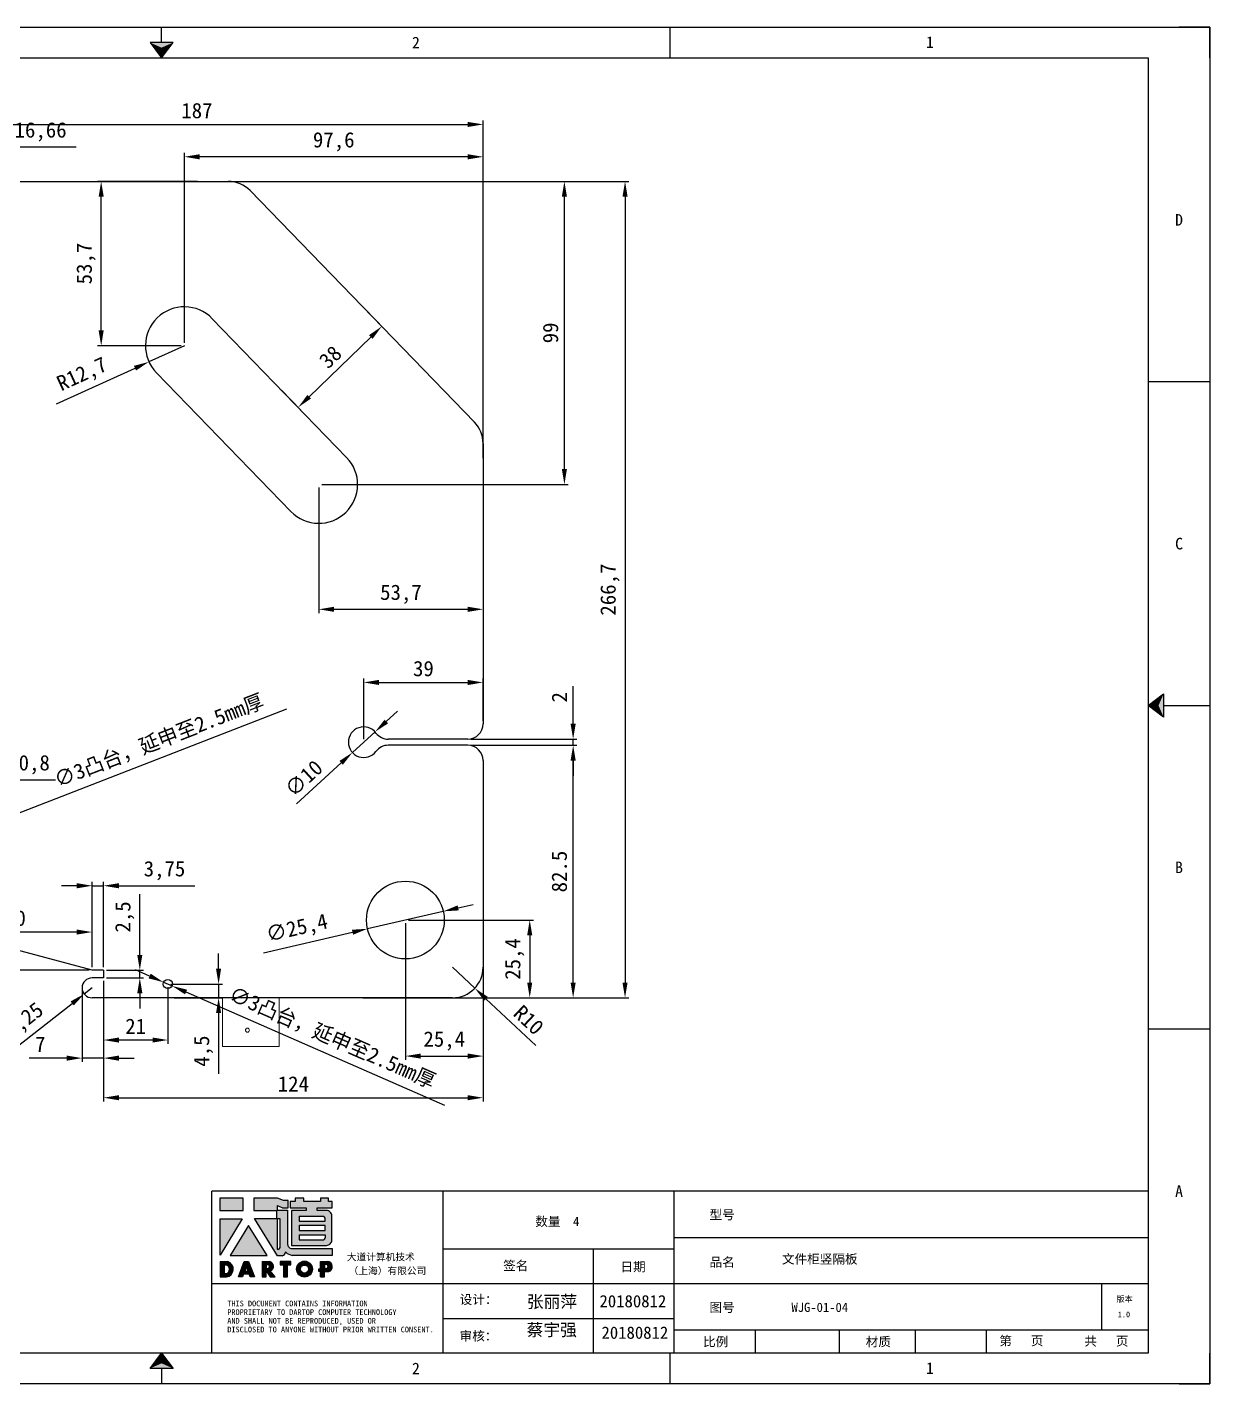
# Model space of a CAD drawing. Header units: millimetres. Extents: x 13106 to 40242, y 18888 to 28426.
# Drawn here: x 35022.4 to 35408.8, y 22866.9 to 23310 of the extents above; entities that cross this region are included whole.
import ezdxf
from ezdxf.enums import TextEntityAlignment as Align

# ---------------------------------------------------------------- set-up
doc = ezdxf.new("R2010")
doc.units = ezdxf.units.MM
doc.header["$PDSIZE"] = -1
doc.linetypes.add('DOT', pattern=[0.25, 0, -0.25])
doc.layers.add('4', color=7, linetype='Continuous')
doc.layers.add('print', color=30, linetype='Continuous')
doc.layers.add('dim', color=2, linetype='Continuous', lineweight=9)
doc.styles.add('Dartop', font='')
doc.styles.add('hzHT', font='simhei.ttf')
doc.styles.get('Dartop').set_extended_font_data('FangSong_GB2312')
doc.dimstyles.new('small', dxfattribs={"dimtxt": 5, "dimasz": 5, "dimexe": 1.25, "dimexo": 1, "dimgap": 2, "dimtad": 1, "dimtxsty": 'Standard', "dimcen": 2.5, "dimadec": 0, "dimazin": 0, "dimtfac": 1, "dimtmove": 0, "dimatfit": 3, "dimfxl": 0, "dimarcsym": 0})

# ---------------------------------------------------------------- blocks, each defined once
blk = doc.blocks.new('*U107')
at = {"color": 254, "linetype": 'Continuous', "extrusion": (0, 0, -1)}
for points in [[(-17, 0.333), (-16.812, 0.25), (-17, 0.5)], [(-17, 0.333), (-17, 0.5), (-17.188, 0.25)], [(-17, 0.333), (-17.188, 0.25), (-16.812, 0.25)]]:
    blk.add_solid(points, dxfattribs=at)
blk = doc.blocks.new('*U106')
at = {"color": 254, "linetype": 'Continuous', "extrusion": (0, 0, -1)}
for points in [[(-33.167, 11), (-33, 11), (-33.25, 11.188)], [(-33.167, 11), (-33.25, 10.812), (-33, 11)], [(-33.167, 11), (-33.25, 11.188), (-33.25, 10.812)]]:
    blk.add_solid(points, dxfattribs=at)
blk = doc.blocks.new('*U108')
at = {"color": 254, "linetype": 'Continuous'}
for points in [[(17, 21.667), (17.188, 21.75), (16.812, 21.75)], [(17, 21.667), (16.812, 21.75), (17, 21.5)], [(17, 21.667), (17, 21.5), (17.188, 21.75)]]:
    blk.add_solid(points, dxfattribs=at)
blk = doc.blocks.new('dadao')
for p, q in [((48, 19.2), (44.9, 10.4)), ((44.9, 10.4), (51.2, 10.4)), ((51.2, 10.4), (48, 19.2))]:
    blk.add_line(p, q)
for points in [[(41.8, 121.6), (41.8, 143.7), (-0.4, 143.7), (-0.4, 121.6), (41.8, 121.6)], [(104.8, 122), (104.8, 130.3), (114.1, 126.3), (124.2, 126.3), (124.2, 139.6), (115.9, 139.6), (105.1, 143.9), (61.5, 143.9)], [(61.7, 144), (61.7, 121.3), (103.9, 121.3)], [(113.4, 38.7), (105.1, 38.7), (63, 106.5), (103.9, 106.5), (103.9, 120.9), (103.9, 121.3)], [(109.7, 53.6), (109.7, 106.2), (104.3, 106.2), (104.3, 50.4), (106.6, 50.4)], [(144.6, 94.4), (144.6, 84.8), (192, 84.8), (192, 94.1), (144.9, 94.1)], [(0, 28), (0, 0), (11.8, 0)], [(0.1, 28), (14, 28)], [(76.8, 28.2), (76.8, 0), (84.1, 0), (84.1, 11.1), (91.6, -0.1), (100.3, -0.1), (91.7, 11.1)], [(76.8, 28.2), (90.6, 28.2)], [(120.2, 45), (119.5, 45), (119.5, 44.6)], [(183.7, 0), (183.7, 9.6), (180.6, 9.6), (180.6, 14.9), (183.8, 14.9), (183.8, 28.1), (196.1, 28.1), (196.5, 28.1)], [(7.1, 21.8), (7.1, 6.1), (12, 6.1)], [(7.1, 21.8), (11.4, 21.8)], [(84, 22.7), (84, 15.3), (87.2, 15.3)], [(84, 22.7), (87.3, 22.7)], [(183.7, 0), (190.9, 0), (190.9, 9.6), (198.8, 9.6)], [(194.9, 22.3), (190.8, 22.3), (190.8, 15), (194.4, 15)]]:
    blk.add_lwpolyline(points)
blk.add_lwpolyline([(137.1, 144.2), (137.1, 137.9), (128.3, 137.9), (128.3, 126.5), (157.3, 126.5), (157.3, 121.5), (130.3, 121.5), (130.3, 57.5), (194.4, 57.5, 0.414214), (204.4, 67.5), (204.4, 111.3, 0.414214), (194.4, 121.3), (177.5, 121.3), (177.5, 126.3), (204.7, 126.3), (204.7, 137.7), (198.2, 137.7), (198.2, 143.9), (183.3, 143.9), (183.3, 138), (153, 138), (153, 144.2), (137.1, 144.2)], format="xyb", close=True)
for points in [[(-0.3, 106.2), (40.4, 106.2), (-0.3, 39.7), (-0.3, 106.2)], [(51.7, 94.1), (18.4, 39.3), (86.2, 39.3)], [(43.8, 28.2), (51.8, 28.2), (62.6, -0.1), (55, -0.1), (53.2, 5), (42.9, 5), (41.1, 0), (33.6, 0)], [(110, 28.1), (110, 21.9), (116, 21.9), (116, -0.1), (123.2, -0.1), (123.2, 22), (129.2, 22), (129.2, 28.1), (110, 28.1)]]:
    blk.add_lwpolyline(points, close=True)
for points in [[(104.8, 122), (123.4, 122), (123.4, 60, 0.414214), (131.4, 52), (204.8, 52), (204.8, 39.1), (131.7, 39.1)], [(144.3, 110.8), (144.3, 101.8), (192.3, 101.8), (192.3, 105.5, 0.414214), (187.3, 110.5), (144.3, 110.5)], [(144.6, 77), (144.6, 67.5), (187.6, 67.5, 0.414214), (192.6, 72.5), (192.6, 76.4), (144.6, 76.4)]]:
    blk.add_lwpolyline(points, format="xyb")
for radius in [14.5, 7.44]:
    blk.add_circle((154.2, 14.2), radius)
for centre, radius, start, end in [((99.2, 60.7), 12.6, 305.6399, 325.969), ((9.6, 14.2), 14.4, 278.6604, 72.3203), ((88.6, 19.4), 8.95, 290.6073, 77.2124), ((111.6, 46.7), 8.19, 282.9811, 347.6627), ((136, 61.7), 22.9, 226.7358, 259.3209), ((195.7, 18.6), 9.51, 288.8959, 85.2442), ((8.5, 13.9), 8.49, 294.2143, 69.7177), ((86.4, 19), 3.8, 282.527, 76.7196), ((193.7, 18.7), 3.8, 280.9891, 72.5513)]:
    blk.add_arc(centre, radius, start, end)
blk = doc.blocks.new('*D127')
at = {"layer": 'Defpoints', "color": 0, "lineweight": 9, "transparency": 16777216}
for p in [(35171.39, 23278.25), (34984.39, 23227.61), (35171.39, 23168.26)]:
    blk.add_point(p, dxfattribs=at)
at = {"layer": 'dim', "color": 0, "lineweight": -2, "transparency": 16777216}
for p, q in [((34984.39, 23228.61), (34984.39, 23279.5)), ((34989.39, 23278.25), (35166.39, 23278.25)), ((35171.39, 23169.26), (35171.39, 23279.5))]:
    blk.add_line(p, q, dxfattribs=at)
at = {"layer": 'dim', "color": 0, "lineweight": 9, "transparency": 16777216}
for points in [[(34989.39, 23279.08), (34989.39, 23277.42), (34984.39, 23278.25)], [(35166.39, 23279.08), (35166.39, 23277.42), (35171.39, 23278.25)]]:
    blk.add_solid(points, dxfattribs=at)
at = {"layer": 'dim', "color": 0, "transparency": 16777216, "insert": (35077.89, 23282.75), "char_height": 5, "attachment_point": 5}
blk.add_mtext('187', dxfattribs=at)
blk = doc.blocks.new('*D128')
at = {"layer": 'Defpoints', "color": 0, "lineweight": 9, "transparency": 16777216}
for p in [(35078.12, 23259.66), (35131.1, 22992.96), (35217.75, 22992.96)]:
    blk.add_point(p, dxfattribs=at)
at = {"layer": 'dim', "color": 0, "lineweight": -2, "transparency": 16777216}
for p, q in [((35079.12, 23259.66), (35219, 23259.66)), ((35217.75, 23254.66), (35217.75, 22997.96)), ((35132.1, 22992.96), (35219, 22992.96))]:
    blk.add_line(p, q, dxfattribs=at)
at = {"layer": 'dim', "color": 0, "lineweight": 9, "transparency": 16777216}
for points in [[(35216.91, 23254.66), (35218.58, 23254.66), (35217.75, 23259.66)], [(35216.91, 22997.96), (35218.58, 22997.96), (35217.75, 22992.96)]]:
    blk.add_solid(points, dxfattribs=at)
at = {"layer": 'dim', "color": 0, "transparency": 16777216, "insert": (35212.83, 23126.31), "char_height": 5, "attachment_point": 5, "rotation": 90}
blk.add_mtext('266,7', dxfattribs=at)
blk = doc.blocks.new('*D129')
at = {"layer": 'Defpoints', "color": 0, "lineweight": 9, "transparency": 16777216}
for p in [(35046.62, 23259.66), (35079.12, 23259.66), (35073.79, 23205.96)]:
    blk.add_point(p, dxfattribs=at)
at = {"layer": 'dim', "color": 0, "lineweight": -2, "transparency": 16777216}
for p, q in [((35078.12, 23259.66), (35045.37, 23259.66)), ((35046.62, 23210.96), (35046.62, 23254.66)), ((35072.79, 23205.96), (35045.37, 23205.96))]:
    blk.add_line(p, q, dxfattribs=at)
at = {"layer": 'dim', "color": 0, "lineweight": 9, "transparency": 16777216}
for points in [[(35045.79, 23254.66), (35047.45, 23254.66), (35046.62, 23259.66)], [(35045.79, 23210.96), (35047.45, 23210.96), (35046.62, 23205.96)]]:
    blk.add_solid(points, dxfattribs=at)
at = {"layer": 'dim', "color": 0, "transparency": 16777216, "insert": (35041.7, 23232.81), "char_height": 5, "attachment_point": 5, "rotation": 90}
blk.add_mtext('53,7', dxfattribs=at)
blk = doc.blocks.new('*D130')
at = {"layer": 'Defpoints', "color": 0, "lineweight": 9, "transparency": 16777216}
for p in [(35117.69, 23160.66), (35171.39, 23147.18), (35171.39, 23119.87)]:
    blk.add_point(p, dxfattribs=at)
at = {"layer": 'dim', "color": 0, "lineweight": -2, "transparency": 16777216}
for p, q in [((35117.69, 23159.66), (35117.69, 23118.62)), ((35171.39, 23146.18), (35171.39, 23118.62)), ((35122.69, 23119.87), (35166.39, 23119.87))]:
    blk.add_line(p, q, dxfattribs=at)
at = {"layer": 'dim', "color": 0, "lineweight": 9, "transparency": 16777216}
for points in [[(35122.69, 23120.7), (35122.69, 23119.04), (35117.69, 23119.87)], [(35166.39, 23120.7), (35166.39, 23119.04), (35171.39, 23119.87)]]:
    blk.add_solid(points, dxfattribs=at)
at = {"layer": 'dim', "color": 0, "transparency": 16777216, "insert": (35144.54, 23124.79), "char_height": 5, "attachment_point": 5}
blk.add_mtext('53,7', dxfattribs=at)
blk = doc.blocks.new('*D131')
at = {"layer": 'Defpoints', "color": 0, "lineweight": 9, "transparency": 16777216}
for p in [(35073.79, 23205.96), (35062.23, 23200.71)]:
    blk.add_point(p, dxfattribs=at)
at = {"layer": 'dim', "color": 0, "lineweight": -2, "transparency": 16777216}
for p, q in [((35073.79, 23205.96), (35062.23, 23200.71)), ((35032.03, 23186.98), (35057.67, 23198.64))]:
    blk.add_line(p, q, dxfattribs=at)
at = {"layer": 'dim', "color": 0, "lineweight": 9, "transparency": 16777216}
blk.add_solid([(35057.33, 23199.4), (35058.02, 23197.88), (35062.23, 23200.71)], dxfattribs=at)
at = {"layer": 'dim', "color": 0, "transparency": 16777216, "insert": (35040.54, 23196.25), "char_height": 5, "attachment_point": 5, "rotation": 24.4463}
blk.add_mtext('R12,7', dxfattribs=at)
blk = doc.blocks.new('*D123')
at = {"layer": 'Defpoints', "color": 0, "lineweight": 9, "transparency": 16777216}
for p in [(35073.79, 23267.68), (35073.79, 23205.96), (35171.39, 23169.26)]:
    blk.add_point(p, dxfattribs=at)
at = {"layer": 'dim', "color": 0, "lineweight": -2, "transparency": 16777216}
for p, q in [((35073.79, 23206.96), (35073.79, 23268.93)), ((35166.39, 23267.68), (35078.79, 23267.68)), ((35171.39, 23170.26), (35171.39, 23268.93))]:
    blk.add_line(p, q, dxfattribs=at)
at = {"layer": 'dim', "color": 0, "lineweight": 9, "transparency": 16777216}
for points in [[(35078.79, 23268.51), (35078.79, 23266.84), (35073.79, 23267.68)], [(35166.39, 23268.51), (35166.39, 23266.84), (35171.39, 23267.68)]]:
    blk.add_solid(points, dxfattribs=at)
at = {"layer": 'dim', "color": 0, "transparency": 16777216, "insert": (35122.59, 23272.59), "char_height": 5, "attachment_point": 5}
blk.add_mtext('97,6', dxfattribs=at)
blk = doc.blocks.new('*D132')
at = {"layer": 'Defpoints', "color": 0, "lineweight": 9, "transparency": 16777216}
for p in [(35171.39, 23259.66), (35197.94, 23259.66), (35117.69, 23160.66)]:
    blk.add_point(p, dxfattribs=at)
at = {"layer": 'dim', "color": 0, "lineweight": -2, "transparency": 16777216}
for p, q in [((35172.39, 23259.66), (35199.19, 23259.66)), ((35197.94, 23165.66), (35197.94, 23254.66)), ((35118.69, 23160.66), (35199.19, 23160.66))]:
    blk.add_line(p, q, dxfattribs=at)
at = {"layer": 'dim', "color": 0, "lineweight": 9, "transparency": 16777216}
for points in [[(35197.1, 23254.66), (35198.77, 23254.66), (35197.94, 23259.66)], [(35197.1, 23165.66), (35198.77, 23165.66), (35197.94, 23160.66)]]:
    blk.add_solid(points, dxfattribs=at)
at = {"layer": 'dim', "color": 0, "transparency": 16777216, "insert": (35193.44, 23210.16), "char_height": 5, "attachment_point": 5, "rotation": 90}
blk.add_mtext('99', dxfattribs=at)
blk = doc.blocks.new('*D133')
at = {"layer": 'Defpoints', "color": 0, "lineweight": 9, "transparency": 16777216}
for p in [(35132.15, 23218.6), (35138.27, 23212.28), (35104.86, 23192.15)]:
    blk.add_point(p, dxfattribs=at)
at = {"layer": 'dim', "color": 0, "lineweight": -2, "transparency": 16777216}
for p, q in [((35132.84, 23217.88), (35139.14, 23211.38)), ((35114.57, 23189.32), (35134.68, 23208.8)), ((35105.55, 23191.43), (35111.85, 23184.94))]:
    blk.add_line(p, q, dxfattribs=at)
at = {"layer": 'dim', "color": 0, "lineweight": 9, "transparency": 16777216}
for points in [[(35134.1, 23209.4), (35135.26, 23208.2), (35138.27, 23212.28)], [(35113.99, 23189.91), (35115.15, 23188.72), (35110.98, 23185.84)]]:
    blk.add_solid(points, dxfattribs=at)
at = {"layer": 'dim', "color": 0, "transparency": 16777216, "insert": (35121.49, 23202.29), "char_height": 5, "attachment_point": 5, "rotation": 44.1008}
blk.add_mtext('38', dxfattribs=at)
blk = doc.blocks.new('*D134')
at = {"layer": 'Defpoints', "color": 0, "lineweight": 9, "transparency": 16777216}
for p in [(35043.64, 22996.21), (35041.08, 22994.21)]:
    blk.add_point(p, dxfattribs=at)
at = {"layer": 'dim', "color": 0, "lineweight": -2, "transparency": 16777216}
for p, q in [((35043.64, 22996.21), (35041.08, 22994.21)), ((35013.63, 22972.76), (35037.14, 22991.13))]:
    blk.add_line(p, q, dxfattribs=at)
at = {"layer": 'dim', "color": 0, "lineweight": 9, "transparency": 16777216}
blk.add_solid([(35036.62, 22991.79), (35037.65, 22990.48), (35041.08, 22994.21)], dxfattribs=at)
at = {"layer": 'dim', "color": 0, "transparency": 16777216, "insert": (35020.39, 22984.28), "char_height": 5, "attachment_point": 5, "rotation": 38.0079}
blk.add_mtext('R3,25', dxfattribs=at)
blk = doc.blocks.new('*D135')
at = {"layer": 'Defpoints', "color": 0, "lineweight": 9, "transparency": 16777216}
for p in [(35158.36, 23021.21), (35133.61, 23015.51)]:
    blk.add_point(p, dxfattribs=at)
at = {"layer": 'dim', "color": 0, "lineweight": -2, "transparency": 16777216}
for p, q in [((35163.24, 23022.33), (35168.11, 23023.45)), ((35158.36, 23021.21), (35133.61, 23015.51)), ((35099.67, 23007.7), (35128.74, 23014.39))]:
    blk.add_line(p, q, dxfattribs=at)
at = {"layer": 'dim', "color": 0, "lineweight": 9, "transparency": 16777216}
for points in [[(35163.05, 23023.15), (35163.42, 23021.52), (35158.36, 23021.21)], [(35128.55, 23015.2), (35128.93, 23013.58), (35133.61, 23015.51)]]:
    blk.add_solid(points, dxfattribs=at)
at = {"layer": 'dim', "color": 0, "transparency": 16777216, "insert": (35110.66, 23015.28), "char_height": 5, "attachment_point": 5, "rotation": 12.9631}
blk.add_mtext('∅25,4', dxfattribs=at)
blk = doc.blocks.new('*D136')
at = {"layer": 'Defpoints', "color": 0, "lineweight": 9, "transparency": 16777216}
for p in [(35145.99, 23018.36), (35171.39, 23009.36), (35171.39, 22973.93)]:
    blk.add_point(p, dxfattribs=at)
at = {"layer": 'dim', "color": 0, "lineweight": -2, "transparency": 16777216}
for p, q in [((35145.99, 23017.36), (35145.99, 22972.68)), ((35171.39, 23008.36), (35171.39, 22972.68)), ((35150.99, 22973.93), (35166.39, 22973.93))]:
    blk.add_line(p, q, dxfattribs=at)
at = {"layer": 'dim', "color": 0, "lineweight": 9, "transparency": 16777216}
for points in [[(35150.99, 22974.76), (35150.99, 22973.1), (35145.99, 22973.93)], [(35166.39, 22974.76), (35166.39, 22973.1), (35171.39, 22973.93)]]:
    blk.add_solid(points, dxfattribs=at)
at = {"layer": 'dim', "color": 0, "transparency": 16777216, "insert": (35158.69, 22978.85), "char_height": 5, "attachment_point": 5}
blk.add_mtext('25,4', dxfattribs=at)
blk = doc.blocks.new('*D137')
at = {"layer": 'Defpoints', "color": 0, "lineweight": 9, "transparency": 16777216}
for p in [(35145.99, 23018.36), (35161.39, 22992.96), (35186.61, 22992.96)]:
    blk.add_point(p, dxfattribs=at)
at = {"layer": 'dim', "color": 0, "lineweight": -2, "transparency": 16777216}
for p, q in [((35146.99, 23018.36), (35187.86, 23018.36)), ((35186.61, 23013.36), (35186.61, 22997.96)), ((35162.39, 22992.96), (35187.86, 22992.96))]:
    blk.add_line(p, q, dxfattribs=at)
at = {"layer": 'dim', "color": 0, "lineweight": 9, "transparency": 16777216}
for points in [[(35185.78, 23013.36), (35187.44, 23013.36), (35186.61, 23018.36)], [(35185.78, 22997.96), (35187.44, 22997.96), (35186.61, 22992.96)]]:
    blk.add_solid(points, dxfattribs=at)
at = {"layer": 'dim', "color": 0, "transparency": 16777216, "insert": (35181.69, 23005.66), "char_height": 5, "attachment_point": 5, "rotation": 90}
blk.add_mtext('25,4', dxfattribs=at)
blk = doc.blocks.new('*D138')
at = {"layer": 'Defpoints', "color": 0, "lineweight": 9, "transparency": 16777216}
for p in [(35161.39, 23002.96), (35168.67, 22996.11)]:
    blk.add_point(p, dxfattribs=at)
at = {"layer": 'dim', "color": 0, "lineweight": -2, "transparency": 16777216}
for p, q in [((35161.39, 23002.96), (35168.67, 22996.11)), ((35188.59, 22977.34), (35172.3, 22992.68))]:
    blk.add_line(p, q, dxfattribs=at)
at = {"layer": 'dim', "color": 0, "lineweight": 9, "transparency": 16777216}
blk.add_solid([(35172.88, 22993.28), (35171.73, 22992.07), (35168.67, 22996.11)], dxfattribs=at)
at = {"layer": 'dim', "color": 0, "transparency": 16777216, "insert": (35186.27, 22985.7), "char_height": 5, "attachment_point": 5, "rotation": 316.7042}
blk.add_mtext('R10', dxfattribs=at)
blk = doc.blocks.new('*D139')
at = {"layer": 'Defpoints', "color": 0, "lineweight": 9, "transparency": 16777216}
for p in [(35047.39, 22999.46), (35171.39, 22992.52), (35171.39, 22960.33)]:
    blk.add_point(p, dxfattribs=at)
at = {"layer": 'dim', "color": 0, "lineweight": -2, "transparency": 16777216}
for p, q in [((35047.39, 22998.46), (35047.39, 22959.08)), ((35171.39, 22991.52), (35171.39, 22959.08)), ((35052.39, 22960.33), (35166.39, 22960.33))]:
    blk.add_line(p, q, dxfattribs=at)
at = {"layer": 'dim', "color": 0, "lineweight": 9, "transparency": 16777216}
for points in [[(35052.39, 22961.16), (35052.39, 22959.5), (35047.39, 22960.33)], [(35166.39, 22961.16), (35166.39, 22959.5), (35171.39, 22960.33)]]:
    blk.add_solid(points, dxfattribs=at)
at = {"layer": 'dim', "color": 0, "transparency": 16777216, "insert": (35109.39, 22964.83), "char_height": 5, "attachment_point": 5}
blk.add_mtext('124', dxfattribs=at)
blk = doc.blocks.new('*D140')
at = {"layer": 'Defpoints', "color": 0, "lineweight": 9, "transparency": 16777216}
for p in [(35040.39, 22996.21), (35047.39, 22992.96), (35040.39, 22973.27)]:
    blk.add_point(p, dxfattribs=at)
at = {"layer": 'dim', "color": 0, "lineweight": -2, "transparency": 16777216}
for p, q in [((35040.39, 22995.21), (35040.39, 22972.02)), ((35047.39, 22991.96), (35047.39, 22972.02)), ((35035.39, 22973.27), (35023.05, 22973.27)), ((35047.39, 22973.27), (35040.39, 22973.27)), ((35052.39, 22973.27), (35057.39, 22973.27))]:
    blk.add_line(p, q, dxfattribs=at)
at = {"layer": 'dim', "color": 0, "lineweight": 9, "transparency": 16777216}
for points in [[(35035.39, 22974.1), (35035.39, 22972.43), (35040.39, 22973.27)], [(35052.39, 22974.1), (35052.39, 22972.43), (35047.39, 22973.27)]]:
    blk.add_solid(points, dxfattribs=at)
at = {"layer": 'dim', "color": 0, "transparency": 16777216, "insert": (35026.72, 22977.77), "char_height": 5, "attachment_point": 5}
blk.add_mtext('7', dxfattribs=at)
blk = doc.blocks.new('*D141')
at = {"layer": 'Defpoints', "color": 0, "lineweight": 9, "transparency": 16777216}
for p in [(35047.39, 23001.96), (35059.24, 23001.96), (35047.39, 22999.46)]:
    blk.add_point(p, dxfattribs=at)
at = {"layer": 'dim', "color": 0, "lineweight": -2, "transparency": 16777216}
for p, q in [((35059.24, 23006.96), (35059.24, 23026.8)), ((35048.39, 23001.96), (35060.49, 23001.96)), ((35059.24, 22999.46), (35059.24, 23001.96)), ((35048.39, 22999.46), (35060.49, 22999.46)), ((35059.24, 22994.46), (35059.24, 22989.46))]:
    blk.add_line(p, q, dxfattribs=at)
at = {"layer": 'dim', "color": 0, "lineweight": 9, "transparency": 16777216}
for points in [[(35058.4, 23006.96), (35060.07, 23006.96), (35059.24, 23001.96)], [(35058.4, 22994.46), (35060.07, 22994.46), (35059.24, 22999.46)]]:
    blk.add_solid(points, dxfattribs=at)
at = {"layer": 'dim', "color": 0, "transparency": 16777216, "insert": (35054.32, 23019.38), "char_height": 5, "attachment_point": 5, "rotation": 90}
blk.add_mtext('2,5', dxfattribs=at)
blk = doc.blocks.new('*D142')
at = {"layer": 'Defpoints', "color": 0, "lineweight": 9, "transparency": 16777216}
for p in [(35047.39, 23029.57), (35043.64, 23001.96), (35047.39, 23001.96)]:
    blk.add_point(p, dxfattribs=at)
at = {"layer": 'dim', "color": 0, "lineweight": -2, "transparency": 16777216}
for p, q in [((35038.64, 23029.57), (35033.64, 23029.57)), ((35043.64, 23002.96), (35043.64, 23030.82)), ((35043.64, 23029.57), (35047.39, 23029.57)), ((35047.39, 23002.96), (35047.39, 23030.82)), ((35052.39, 23029.57), (35077.22, 23029.57))]:
    blk.add_line(p, q, dxfattribs=at)
at = {"layer": 'dim', "color": 0, "lineweight": 9, "transparency": 16777216}
for points in [[(35038.64, 23030.41), (35038.64, 23028.74), (35043.64, 23029.57)], [(35052.39, 23030.41), (35052.39, 23028.74), (35047.39, 23029.57)]]:
    blk.add_solid(points, dxfattribs=at)
at = {"layer": 'dim', "color": 0, "transparency": 16777216, "insert": (35067.3, 23034.49), "char_height": 5, "attachment_point": 5}
blk.add_mtext('3,75', dxfattribs=at)
blk = doc.blocks.new('*D143')
at = {"layer": 'Defpoints', "color": 0, "lineweight": 9, "transparency": 16777216}
for p in [(34993.59, 23028.71), (34993.59, 23014.45), (35043.64, 23001.96)]:
    blk.add_point(p, dxfattribs=at)
at = {"layer": 'dim', "color": 0, "lineweight": -2, "transparency": 16777216}
for p, q in [((34993.59, 23027.71), (34993.59, 23013.2)), ((35038.64, 23014.45), (34998.59, 23014.45)), ((35043.64, 23002.96), (35043.64, 23015.7))]:
    blk.add_line(p, q, dxfattribs=at)
at = {"layer": 'dim', "color": 0, "lineweight": 9, "transparency": 16777216}
for points in [[(34998.59, 23015.28), (34998.59, 23013.61), (34993.59, 23014.45)], [(35038.64, 23015.28), (35038.64, 23013.61), (35043.64, 23014.45)]]:
    blk.add_solid(points, dxfattribs=at)
at = {"layer": 'dim', "color": 0, "transparency": 16777216, "insert": (35018.61, 23018.95), "char_height": 5, "attachment_point": 5}
blk.add_mtext('50', dxfattribs=at)
blk = doc.blocks.new('*D145')
at = {"layer": 'Defpoints', "color": 0, "lineweight": 9, "transparency": 16777216}
for p in [(34956.09, 23015.46), (34993.59, 23015.46), (35043.64, 23001.96)]:
    blk.add_point(p, dxfattribs=at)
at = {"layer": 'dim', "color": 0, "lineweight": -2, "transparency": 16777216}
for p, q in [((34956.09, 23020.46), (34956.09, 23025.46)), ((34992.59, 23015.46), (34954.84, 23015.46)), ((34956.09, 23001.96), (34956.09, 23015.46)), ((35042.64, 23001.96), (34954.84, 23001.96)), ((34956.09, 22996.96), (34956.09, 22991.96))]:
    blk.add_line(p, q, dxfattribs=at)
at = {"layer": 'dim', "color": 0, "lineweight": 9, "transparency": 16777216}
for points in [[(34955.26, 23020.46), (34956.92, 23020.46), (34956.09, 23015.46)], [(34955.26, 22996.96), (34956.92, 22996.96), (34956.09, 23001.96)]]:
    blk.add_solid(points, dxfattribs=at)
at = {"layer": 'dim', "color": 0, "transparency": 16777216, "insert": (34951.17, 23008.71), "char_height": 5, "attachment_point": 5, "rotation": 90}
blk.add_mtext('13,5', dxfattribs=at)
blk = doc.blocks.new('*D155')
at = {"layer": 'Defpoints', "color": 0, "lineweight": 9, "transparency": 16777216}
for p in [(35010.24, 23270.9), (35010.24, 23259.66), (34993.59, 23225.36)]:
    blk.add_point(p, dxfattribs=at)
at = {"layer": 'dim', "color": 0, "lineweight": -2, "transparency": 16777216}
for p, q in [((34993.59, 23226.36), (34993.59, 23272.15)), ((34998.59, 23270.9), (35005.24, 23270.9)), ((35010.24, 23260.66), (35010.24, 23272.15)), ((35010.24, 23270.9), (35038.41, 23270.9))]:
    blk.add_line(p, q, dxfattribs=at)
at = {"layer": 'dim', "color": 0, "lineweight": 9, "transparency": 16777216}
for points in [[(34998.59, 23271.73), (34998.59, 23270.06), (34993.59, 23270.9)], [(35005.24, 23271.73), (35005.24, 23270.06), (35010.24, 23270.9)]]:
    blk.add_solid(points, dxfattribs=at)
at = {"layer": 'dim', "color": 0, "transparency": 16777216, "insert": (35026.83, 23275.81), "char_height": 5, "attachment_point": 5}
blk.add_mtext('16,66', dxfattribs=at)
blk = doc.blocks.new('*D156')
at = {"layer": 'Defpoints', "color": 0, "lineweight": 9, "transparency": 16777216}
for p in [(35166.71, 23075.45), (35200.8, 23075.45), (35161.39, 22992.96)]:
    blk.add_point(p, dxfattribs=at)
at = {"layer": 'dim', "color": 0, "lineweight": -2, "transparency": 16777216}
for p, q in [((35167.71, 23075.45), (35202.05, 23075.45)), ((35200.8, 22997.96), (35200.8, 23070.45)), ((35162.39, 22992.96), (35202.05, 22992.96))]:
    blk.add_line(p, q, dxfattribs=at)
at = {"layer": 'dim', "color": 0, "lineweight": 9, "transparency": 16777216}
for points in [[(35199.96, 23070.45), (35201.63, 23070.45), (35200.8, 23075.45)], [(35199.96, 22997.96), (35201.63, 22997.96), (35200.8, 22992.96)]]:
    blk.add_solid(points, dxfattribs=at)
at = {"layer": 'dim', "color": 0, "transparency": 16777216, "insert": (35196.3, 23034.21), "char_height": 5, "attachment_point": 5, "rotation": 90}
blk.add_mtext('82.5', dxfattribs=at)
blk = doc.blocks.new('*D157')
at = {"layer": 'Defpoints', "color": 0, "lineweight": 9, "transparency": 16777216}
for p in [(35166.39, 23077.46), (35200.8, 23077.46), (35166.39, 23075.46)]:
    blk.add_point(p, dxfattribs=at)
at = {"layer": 'dim', "color": 0, "lineweight": -2, "transparency": 16777216}
for p, q in [((35200.8, 23082.46), (35200.8, 23094.8)), ((35167.39, 23077.46), (35202.05, 23077.46)), ((35200.8, 23075.46), (35200.8, 23077.46)), ((35167.39, 23075.46), (35202.05, 23075.46)), ((35200.8, 23070.46), (35200.8, 23065.46))]:
    blk.add_line(p, q, dxfattribs=at)
at = {"layer": 'dim', "color": 0, "lineweight": 9, "transparency": 16777216}
for points in [[(35199.96, 23082.46), (35201.63, 23082.46), (35200.8, 23077.46)], [(35199.96, 23070.46), (35201.63, 23070.46), (35200.8, 23075.46)]]:
    blk.add_solid(points, dxfattribs=at)
at = {"layer": 'dim', "color": 0, "transparency": 16777216, "insert": (35196.3, 23091.13), "char_height": 5, "attachment_point": 5, "rotation": 90}
blk.add_mtext('2', dxfattribs=at)
blk = doc.blocks.new('*D158')
at = {"layer": 'Defpoints', "color": 0, "lineweight": 9, "transparency": 16777216}
for p in [(35171.39, 23095.98), (35171.39, 23082.46), (35132.39, 23076.46)]:
    blk.add_point(p, dxfattribs=at)
at = {"layer": 'dim', "color": 0, "lineweight": -2, "transparency": 16777216}
for p, q in [((35132.39, 23077.46), (35132.39, 23097.23)), ((35137.39, 23095.98), (35166.39, 23095.98)), ((35171.39, 23083.46), (35171.39, 23097.23))]:
    blk.add_line(p, q, dxfattribs=at)
at = {"layer": 'dim', "color": 0, "lineweight": 9, "transparency": 16777216}
for points in [[(35137.39, 23096.81), (35137.39, 23095.14), (35132.39, 23095.98)], [(35166.39, 23096.81), (35166.39, 23095.14), (35171.39, 23095.98)]]:
    blk.add_solid(points, dxfattribs=at)
at = {"layer": 'dim', "color": 0, "transparency": 16777216, "insert": (35151.89, 23100.48), "char_height": 5, "attachment_point": 5}
blk.add_mtext('39', dxfattribs=at)
blk = doc.blocks.new('*D159')
at = {"layer": 'Defpoints', "color": 0, "lineweight": 9, "transparency": 16777216}
for p in [(35136.08, 23079.84), (35128.7, 23073.09)]:
    blk.add_point(p, dxfattribs=at)
at = {"layer": 'dim', "color": 0, "lineweight": -2, "transparency": 16777216}
for p, q in [((35139.76, 23083.21), (35143.45, 23086.59)), ((35136.08, 23079.84), (35128.7, 23073.09)), ((35110.38, 23056.32), (35125.01, 23069.71))]:
    blk.add_line(p, q, dxfattribs=at)
at = {"layer": 'dim', "color": 0, "lineweight": 9, "transparency": 16777216}
for points in [[(35139.2, 23083.83), (35140.33, 23082.6), (35136.08, 23079.84)], [(35124.45, 23070.33), (35125.57, 23069.1), (35128.7, 23073.09)]]:
    blk.add_solid(points, dxfattribs=at)
at = {"layer": 'dim', "color": 0, "transparency": 16777216, "insert": (35112.81, 23064.65), "char_height": 5, "attachment_point": 5, "rotation": 42.4674}
blk.add_mtext('∅10', dxfattribs=at)
blk = doc.blocks.new('*D162')
at = {"layer": 'Defpoints', "color": 0, "lineweight": 9, "transparency": 16777216}
for p in [(35004.39, 23064.19), (34993.59, 23055.86), (35004.39, 23050.66)]:
    blk.add_point(p, dxfattribs=at)
at = {"layer": 'dim', "color": 0, "lineweight": -2, "transparency": 16777216}
for p, q in [((34988.59, 23064.19), (34983.59, 23064.19)), ((34993.59, 23056.86), (34993.59, 23065.44)), ((34993.59, 23064.19), (35004.39, 23064.19)), ((35004.39, 23051.66), (35004.39, 23065.44)), ((35009.39, 23064.19), (35031.72, 23064.19))]:
    blk.add_line(p, q, dxfattribs=at)
at = {"layer": 'dim', "color": 0, "lineweight": 9, "transparency": 16777216}
for points in [[(34988.59, 23065.02), (34988.59, 23063.35), (34993.59, 23064.19)], [(35009.39, 23065.02), (35009.39, 23063.35), (35004.39, 23064.19)]]:
    blk.add_solid(points, dxfattribs=at)
at = {"layer": 'dim', "color": 0, "transparency": 16777216, "insert": (35023.05, 23069.1), "char_height": 5, "attachment_point": 5}
blk.add_mtext('10,8', dxfattribs=at)
blk = doc.blocks.new('*D124')
at = {"layer": 'Defpoints', "color": 0, "lineweight": 9, "transparency": 16777216}
for p in [(34992.19, 23042.62), (34994.99, 23043.71)]:
    blk.add_point(p, dxfattribs=at)
at = {"layer": 'dim', "color": 0, "lineweight": -2, "transparency": 16777216}
for p, q in [((35107.16, 23087.27), (34999.65, 23045.52)), ((34987.53, 23040.81), (34982.87, 23039)), ((34992.19, 23042.62), (34994.99, 23043.71))]:
    blk.add_line(p, q, dxfattribs=at)
at = {"layer": 'dim', "color": 0, "lineweight": 9, "transparency": 16777216}
for points in [[(34999.34, 23046.29), (34999.95, 23044.74), (34994.99, 23043.71)], [(34987.23, 23041.59), (34987.83, 23040.03), (34992.19, 23042.62)]]:
    blk.add_solid(points, dxfattribs=at)
at = {"layer": 'dim', "color": 0, "transparency": 16777216, "insert": (35065.6, 23076.79), "char_height": 5, "attachment_point": 5, "rotation": 21.2223}
blk.add_mtext('∅3凸台，延申至2.5mm厚', dxfattribs=at)
blk = doc.blocks.new('*D125')
at = {"layer": 'Defpoints', "color": 0, "lineweight": 9, "transparency": 16777216}
for p in [(35067.01, 22998.06), (35069.76, 22996.86)]:
    blk.add_point(p, dxfattribs=at)
at = {"layer": 'dim', "color": 0, "lineweight": -2, "transparency": 16777216}
for p, q in [((35062.43, 23000.07), (35057.85, 23002.08)), ((35067.01, 22998.06), (35069.76, 22996.86)), ((35158.87, 22957.81), (35074.34, 22994.85))]:
    blk.add_line(p, q, dxfattribs=at)
at = {"layer": 'dim', "color": 0, "lineweight": 9, "transparency": 16777216}
for points in [[(35062.77, 23000.84), (35062.1, 22999.31), (35067.01, 22998.06)], [(35074.68, 22995.62), (35074.01, 22994.09), (35069.76, 22996.86)]]:
    blk.add_solid(points, dxfattribs=at)
at = {"layer": 'dim', "color": 0, "transparency": 16777216, "insert": (35122.03, 22979.72), "char_height": 5, "attachment_point": 5, "rotation": 336.3353}
blk.add_mtext('∅3凸台，延申至2.5mm厚', dxfattribs=at)
blk = doc.blocks.new('*D166')
at = {"layer": 'Defpoints', "color": 0, "lineweight": 9, "transparency": 16777216}
for p in [(35068.39, 22997.46), (35069.45, 22992.96), (35084.97, 22992.96)]:
    blk.add_point(p, dxfattribs=at)
at = {"layer": 'dim', "color": 0, "lineweight": -2, "transparency": 16777216}
for p, q in [((35084.97, 23002.46), (35084.97, 23007.46)), ((35069.39, 22997.46), (35086.22, 22997.46)), ((35084.97, 22997.46), (35084.97, 22992.96)), ((35070.45, 22992.96), (35086.22, 22992.96)), ((35084.97, 22987.96), (35084.97, 22968.13))]:
    blk.add_line(p, q, dxfattribs=at)
at = {"layer": 'dim', "color": 0, "lineweight": 9, "transparency": 16777216}
for points in [[(35084.13, 23002.46), (35085.8, 23002.46), (35084.97, 22997.46)], [(35084.13, 22987.96), (35085.8, 22987.96), (35084.97, 22992.96)]]:
    blk.add_solid(points, dxfattribs=at)
at = {"layer": 'dim', "color": 0, "transparency": 16777216, "insert": (35080.05, 22975.55), "char_height": 5, "attachment_point": 5, "rotation": 90}
blk.add_mtext('4,5', dxfattribs=at)
blk = doc.blocks.new('*D126')
at = {"layer": 'Defpoints', "color": 0, "lineweight": 9, "transparency": 16777216}
for p in [(35047.39, 22998.46), (35068.39, 22997.46), (35047.39, 22979.17)]:
    blk.add_point(p, dxfattribs=at)
at = {"layer": 'dim', "color": 0, "lineweight": -2, "transparency": 16777216}
for p, q in [((35047.39, 22997.46), (35047.39, 22977.92)), ((35068.39, 22996.46), (35068.39, 22977.92)), ((35063.39, 22979.17), (35052.39, 22979.17))]:
    blk.add_line(p, q, dxfattribs=at)
at = {"layer": 'dim', "color": 0, "lineweight": 9, "transparency": 16777216}
for points in [[(35052.39, 22980), (35052.39, 22978.34), (35047.39, 22979.17)], [(35063.39, 22980), (35063.39, 22978.34), (35068.39, 22979.17)]]:
    blk.add_solid(points, dxfattribs=at)
at = {"layer": 'dim', "color": 0, "transparency": 16777216, "insert": (35057.89, 22983.67), "char_height": 5, "attachment_point": 5}
blk.add_mtext('21', dxfattribs=at)

msp = doc.modelspace()

# ---------------------------------------------------------------- hatches: boundary and pattern name
for points in [[(35092.953, 22927.474), (35085.419, 22927.474), (35085.419, 22923.538), (35092.953, 22923.538)], [(35092.71, 22920.784), (35085.439, 22920.784), (35085.439, 22908.913)], [(35094.726, 22918.63), (35088.782, 22908.834), (35100.885, 22908.834)], [(35108.57, 22906.829), (35105.13, 22906.829), (35105.13, 22905.738), (35106.204, 22905.738), (35106.204, 22901.806), (35107.488, 22901.806), (35107.488, 22905.741), (35108.57, 22905.741)]]:
    msp.add_hatch(color=0).paths.add_polyline_path(points)
h = msp.add_hatch(color=0)
h.paths.add_polyline_path([(35104.211, 22925.082), (35105.874, 22924.364), (35107.672, 22924.364), (35107.672, 22926.743), (35106.189, 22926.743), (35104.256, 22927.506), (35096.513, 22927.506), (35096.513, 22923.483), (35104.047, 22923.483), (35104.047, 22923.401), (35104.047, 22920.829), (35096.741, 22920.829), (35104.256, 22908.735), (35105.744, 22908.735, 0.2793748), (35106.83, 22909.792), (35106.83, 22909.847), (35106.961, 22909.847, 0.1431454), (35109.01, 22908.805), (35122.069, 22908.805), (35122.069, 22911.099), (35108.955, 22911.099, -0.4142136), (35107.526, 22912.527), (35107.526, 22923.61), (35104.211, 22923.61)])
h.paths.add_polyline_path([(35104.123, 22920.778), (35105.08, 22920.778), (35105.08, 22911.391, -0.0889357), (35104.526, 22910.821), (35104.12, 22910.821)], flags=16)
h = msp.add_hatch(color=0)
h.paths.add_polyline_path([(35122.046, 22926.41), (35120.884, 22926.41), (35120.884, 22927.515), (35118.229, 22927.515), (35118.229, 22926.465), (35112.807, 22926.465), (35112.807, 22927.571), (35109.967, 22927.571), (35109.967, 22926.445), (35108.398, 22926.445), (35108.398, 22924.407), (35113.576, 22924.407), (35113.576, 22923.506), (35108.751, 22923.506), (35108.751, 22912.096), (35120.205, 22912.096, 0.4142136), (35121.991, 22913.882), (35121.991, 22921.695, 0.4142136), (35120.205, 22923.481), (35117.177, 22923.481), (35117.177, 22924.365), (35122.046, 22924.365)])
h.paths.add_polyline_path([(35118.94, 22921.547, -0.4142136), (35119.833, 22920.654), (35119.833, 22919.999), (35111.257, 22919.999), (35111.257, 22921.547)], flags=16)
h.paths.add_polyline_path([(35119.778, 22918.617), (35119.778, 22916.959), (35111.313, 22916.959), (35111.313, 22918.617)], flags=16)
h.paths.add_polyline_path([(35119.888, 22915.467), (35119.888, 22914.757, -0.4142136), (35118.996, 22913.865), (35111.313, 22913.865), (35111.313, 22915.467)], flags=16)
h = msp.add_hatch(color=0)
h.paths.add_polyline_path([(35087.987, 22906.811), (35085.493, 22906.811), (35085.493, 22901.821), (35087.594, 22901.821, 0.7930159)])
h.paths.add_polyline_path([(35087.631, 22902.914), (35086.758, 22902.914), (35086.758, 22905.718), (35087.534, 22905.718, -0.6713609)], flags=16)
h = msp.add_hatch(color=0)
h.paths.add_polyline_path([(35094.745, 22906.852), (35093.321, 22906.852), (35091.49, 22901.815), (35092.839, 22901.815), (35093.156, 22902.708), (35094.983, 22902.708), (35095.307, 22901.804), (35096.666, 22901.804)])
h.paths.add_polyline_path([(35094.634, 22903.67), (35093.502, 22903.67), (35094.058, 22905.253)], flags=16)
h = msp.add_hatch(color=0)
h.paths.add_polyline_path([(35101.664, 22906.849), (35099.211, 22906.849), (35099.211, 22901.813), (35100.507, 22901.813), (35100.507, 22903.809), (35101.84, 22901.795), (35103.406, 22901.795), (35101.873, 22903.796, 0.7440549)])
h.paths.add_polyline_path([(35100.495, 22904.555), (35100.495, 22905.877), (35101.075, 22905.877, -0.796809), (35101.066, 22904.555)], flags=16)
h = msp.add_hatch(color=0)
h.paths.add_polyline_path([(35110.44, 22904.349, 1), (35115.611, 22904.349, 1)])
h.paths.add_polyline_path([(35114.354, 22904.349, -1), (35111.697, 22904.349, -1)], flags=16)
h = msp.add_hatch(color=0)
h.paths.add_polyline_path([(35120.572, 22906.837), (35120.497, 22906.837), (35118.31, 22906.837), (35118.31, 22904.487), (35117.73, 22904.487), (35117.73, 22903.532), (35118.301, 22903.532), (35118.301, 22901.821), (35119.578, 22901.821), (35119.578, 22903.539), (35120.981, 22903.539, 0.8123038)])
h.paths.add_polyline_path([(35119.559, 22904.493), (35119.559, 22905.808), (35120.285, 22905.808, -0.7782134), (35120.211, 22904.493)], flags=16)

# ---------------------------------------------------------------- linework, layer by layer
at = {"color": 0, "linetype": 'DOT'}
for p, q in [((34768.929, 23310.032), (35398.722, 23310.032)), ((35408.794, 23299.96), (35408.794, 22876.935)), ((35398.722, 22866.863), (34768.929, 22866.863))]:
    msp.add_line(p, q, dxfattribs=at)
at = {"color": 0}
for p, q in [((35066.345, 23304.996), (35066.345, 23310.032)), ((35232.534, 23299.96), (35232.534, 23310.032)), ((35408.794, 23310.032), (35398.722, 23310.032)), ((35408.794, 23299.96), (35408.794, 23310.032)), ((34789.073, 23299.96), (35388.65, 23299.96)), ((35388.65, 23299.96), (35388.65, 22876.935)), ((35408.794, 23194.204), (35388.65, 23194.204)), ((35393.686, 23088.448), (35408.794, 23088.448)), ((35408.794, 22982.691), (35388.65, 22982.691)), ((35388.65, 22929.813), (35082.712, 22929.813)), ((35082.712, 22876.935), (35082.712, 22929.813)), ((35158.252, 22929.813), (35158.252, 22876.935)), ((35233.793, 22876.935), (35233.793, 22929.813)), ((35233.793, 22914.705), (35388.65, 22914.705)), ((35158.252, 22910.928), (35233.793, 22910.928)), ((35207.354, 22910.928), (35207.354, 22876.935)), ((35082.712, 22899.597), (35158.252, 22899.597)), ((35158.252, 22899.597), (35388.65, 22899.597)), ((35373.542, 22884.489), (35373.542, 22899.597)), ((35158.252, 22888.266), (35233.793, 22888.266)), ((35233.793, 22884.489), (35388.65, 22884.489)), ((35260.369, 22876.935), (35260.369, 22884.489)), ((35287.759, 22876.935), (35287.759, 22884.489)), ((35312.658, 22876.935), (35312.658, 22884.489)), ((35335.772, 22876.935), (35335.772, 22884.489)), ((35388.65, 22876.935), (34789.073, 22876.935)), ((35232.534, 22866.863), (35232.534, 22876.935)), ((35408.794, 22866.863), (35408.794, 22876.935)), ((35066.345, 22871.899), (35066.345, 22866.863)), ((35398.722, 22866.863), (35408.794, 22866.863))]:
    msp.add_line(p, q, dxfattribs=at)
for p, q in [((35010.243, 23259.663), (35088.114, 23259.663)), ((35168.568, 23181.012), (35095.295, 23256.622)), ((35126.807, 23169.501), (35082.907, 23214.801)), ((35064.667, 23197.125), (35108.567, 23151.825)), ((35171.387, 23174.053), (35171.387, 23082.463)), ((35166.387, 23077.463), (35140.387, 23077.463)), ((35166.387, 23075.463), (35140.387, 23075.463)), ((35171.387, 23070.463), (35171.387, 23002.963)), ((35043.634, 23001.963), (35004.681, 23012.47)), ((35047.387, 23001.963), (35043.637, 23001.963)), ((35047.387, 23001.963), (35047.387, 22999.463)), ((35040.387, 22996.213), (35040.387, 22996.213)), ((35047.387, 22999.463), (35043.637, 22999.463)), ((35161.387, 22992.963), (35043.637, 22992.963))]:
    msp.add_line(p, q)
for points in [[(35066.345, 23299.96), (35070.122, 23304.996), (35062.568, 23304.996), (35066.345, 23299.96)], [(35388.65, 23088.448), (35393.686, 23092.225), (35393.686, 23084.671), (35388.65, 23088.448)], [(35066.345, 22876.935), (35070.122, 22871.899), (35062.568, 22871.899), (35066.345, 22876.935)]]:
    msp.add_lwpolyline(points, close=True, dxfattribs=at)
for centre, radius in [((35145.987, 23018.363), 12.7), ((35068.387, 22997.463), 1.5)]:
    msp.add_circle(centre, radius)
for centre, radius, start, end in [((35088.114, 23249.663), 10, 44.10081, 90), ((35073.787, 23205.963), 12.7, 44.10081, 224.10081), ((35161.387, 23174.053), 10, 0, 44.10081), ((35117.687, 23160.663), 12.7, 224.10081, 44.10081), ((35132.387, 23076.463), 5, 36.8699, 323.1301), ((35166.387, 23082.463), 5, 270, 0), ((35140.387, 23082.463), 5, 216.8699, 270), ((35140.387, 23070.463), 5, 90, 143.1301), ((35166.387, 23070.463), 5, 0, 90), ((35161.387, 23002.963), 10, 270, 0), ((35043.637, 22996.213), 3.25, 90, 180), ((35043.637, 22996.213), 3.25, 180, 270)]:
    msp.add_arc(centre, radius, start, end)
at = {"layer": 'dim'}
for p, q in [((35086.215, 22992.963), (35086.215, 22977.113)), ((35104.729, 22977.113), (35104.729, 22992.963)), ((35086.215, 22977.113), (35104.729, 22977.113))]:
    msp.add_line(p, q, dxfattribs=at)
msp.add_circle((35094.401, 22982.407), 0.662, dxfattribs=at)
at = {"layer": 'print'}
msp.add_lwpolyline([(34768.929, 23310.032), (35408.794, 23310.032), (35408.794, 22866.863), (34768.929, 22866.863)], close=True, dxfattribs=at)

# ---------------------------------------------------------------- block references
at = {"color": 0, "linetype": 'Continuous', "xscale": 20.14402654906928, "yscale": 20.14402654921842, "zscale": 20.14402654921862}
for name in ['*U108', '*U106', '*U107']:
    msp.add_blockref(name, (34723.897, 22866.863), dxfattribs=at)
at = {"color": 0, "xscale": 0.1785493262164481, "yscale": 0.178549326230053, "zscale": 0.1785493262317104}
msp.add_blockref('dadao', (35085.493, 22901.821), dxfattribs=at)

# ---------------------------------------------------------------- texts
at = {"color": 0}
for s, height, style, p in [('2', 3.777, 'Dartop', (35149.439, 23304.996)), ('1', 3.777, 'Dartop', (35317.349, 23305.116)), ('D', 3.777, 'Dartop', (35398.722, 23247.082)), ('C', 3.777, 'Dartop', (35398.722, 23141.326)), ('B', 3.777, 'Dartop', (35398.722, 23035.57)), ('A', 3.777, 'Dartop', (35398.722, 22929.813)), ('数量  4', 3.0216, 'hzHT', (35195.616, 22919.909)), ('型号', 3.0216, 'hzHT', (35249.469, 22922.127)), ('签名', 3.0216, 'hzHT', (35182.043, 22905.509)), ('品名', 3.0216, 'hzHT', (35249.469, 22906.616)), ('文件柜竖隔板', 3.0216, 'hzHT', (35281.363, 22907.648)), ('日期', 3.0216, 'hzHT', (35220.384, 22905.137)), ('版本', 1.8885, 'hzHT', (35380.95, 22894.584)), ('图号', 3.0216, 'hzHT', (35249.469, 22891.847)), ('WJG-01-04', 3.0216, 'hzHT', (35281.363, 22891.868)), ('1.0', 1.8885, 'Dartop', (35380.723, 22889.537)), ('比例', 3.0216, 'hzHT', (35247.362, 22880.634)), ('材质', 3.0216, 'hzHT', (35300.487, 22880.634)), ('第   页', 3.0216, 'hzHT', (35347.229, 22880.947)), ('共   页', 3.0216, 'hzHT', (35374.985, 22880.837)), ('2', 3.777, 'Dartop', (35149.439, 22871.899)), ('1', 3.777, 'Dartop', (35317.349, 22872.019))]:
    msp.add_text(s, height=height, dxfattribs=dict(at, style=style)).set_placement(p, align=Align.MIDDLE_CENTER)
at = {"color": 0, "style": 'hzHT'}
for s, height, p in [('THIS DOCUMENT CONTAINS INFORMATION', 1.8885, (35087.811, 22892.176)), ('设计：', 3.0216, (35163.739, 22892.92)), ('张丽萍', 4.01, (35185.658, 22891.707)), ('20180812', 4.01, (35209.402, 22891.86)), ('PROPRIETARY TO DARTOP COMPUTER TECHNOLOGY', 1.8885, (35087.811, 22889.343)), ('AND SHALL NOT BE REPRODUCED, USED OR', 1.8885, (35087.811, 22886.51)), ('DISCLOSED TO ANYONE WITHOUT PRIOR WRITTEN CONSENT.', 1.8885, (35087.811, 22883.677)), ('蔡宇强', 4.01, (35185.581, 22882.512)), ('20180812', 4.01, (35210.051, 22881.589)), ('审核：', 3.0216, (35163.694, 22881.021))]:
    msp.add_text(s, height=height, dxfattribs=at).set_placement(p)
at = {"layer": '4', "color": 0, "style": 'hzHT'}
for s, p in [('大道计算机技术', (35126.87, 22907.176)), ('（上海）有限公司', (35127.441, 22902.659))]:
    msp.add_text(s, height=2.2662, dxfattribs=at).set_placement(p)

# ---------------------------------------------------------------- dimensions: what is measured, and where the dimension line sits
at = {"layer": 'dim'}
for base, p1, p2, picture, middle in [((35171.387, 23278.249), (34984.387, 23227.613), (35171.387, 23168.259), '*D127', (35077.887, 23282.749)), ((35010.243, 23270.896), (34993.587, 23225.363), (35010.243, 23259.663), '*D155', (35026.827, 23275.812)), ((35073.787, 23267.678), (35171.387, 23169.259), (35073.787, 23205.963), '*D123', (35122.587, 23272.594)), ((35171.387, 23119.869), (35117.687, 23160.663), (35171.387, 23147.181), '*D130', (35144.537, 23124.786)), ((35171.387, 23095.975), (35132.387, 23076.463), (35171.387, 23082.463), '*D158', (35151.887, 23100.475)), ((35004.387, 23064.186), (34993.587, 23055.863), (35004.387, 23050.663), '*D162', (35023.054, 23069.103)), ((35047.387, 23029.573), (35043.637, 23001.963), (35047.387, 23001.963), '*D142', (35067.304, 23034.489)), ((35040.387, 22973.268), (35047.387, 22992.963), (35040.387, 22996.213), '*D140', (35026.72, 22977.768)), ((35171.387, 22960.33), (35047.387, 22999.463), (35171.387, 22992.525), '*D139', (35109.387, 22964.83)), ((35047.387, 22979.171), (35068.387, 22997.463), (35047.387, 22998.463), '*D126', (35057.887, 22983.671))]:
    dim = msp.add_linear_dim(base=base, p1=p1, p2=p2, dimstyle='small', override={"dimpost": '\\X'}, dxfattribs=at)
    dim.commit()
    dim.dimension.update_dxf_attribs({"geometry": picture, "text_midpoint": middle})
for base, p1, p2, picture, middle in [((35046.621, 23259.663), (35073.787, 23205.963), (35079.12, 23259.663), '*D129', (35041.705, 23232.813)), ((35217.747, 22992.963), (35078.12, 23259.663), (35131.097, 22992.963), '*D128', (35212.83, 23126.313)), ((35197.936, 23259.663), (35117.687, 23160.663), (35171.387, 23259.663), '*D132', (35193.436, 23210.163)), ((35200.798, 23077.463), (35166.387, 23075.463), (35166.387, 23077.463), '*D157', (35196.298, 23091.13)), ((35059.235, 23001.963), (35047.387, 22999.463), (35047.387, 23001.963), '*D141', (35054.319, 23019.38)), ((35186.611, 22992.963), (35145.987, 23018.363), (35161.387, 22992.963), '*D137', (35181.695, 23005.663)), ((35084.965, 22992.963), (35068.387, 22997.463), (35069.453, 22992.963), '*D166', (35080.048, 22975.546))]:
    dim = msp.add_linear_dim(base=base, p1=p1, p2=p2, angle=90, dimstyle='small', override={"dimpost": '\\X'}, dxfattribs=at)
    dim.commit()
    dim.dimension.update_dxf_attribs({"geometry": picture, "text_midpoint": middle})
dim = msp.add_aligned_dim(p1=(35104.857, 23192.151), p2=(35132.146, 23218.596), distance=-8.794, dimstyle='small', override={"dimpost": '\\X'}, dxfattribs=at)
dim.commit()
dim.dimension.update_dxf_attribs({"geometry": '*D133', "text_midpoint": (35121.49, 23202.29)})
for center, mpoint, picture, middle in [((35073.787, 23205.963), (35062.226, 23200.707), '*D131', (35040.543, 23196.251)), ((35043.637, 22996.213), (35041.076, 22994.212), '*D134', (35020.386, 22984.282))]:
    dim = msp.add_radius_dim(center=center, mpoint=mpoint, dimstyle='small', override={"dimpost": '\\X'}, dxfattribs=at)
    dim.commit()
    dim.dimension.update_dxf_attribs({"geometry": picture, "text_midpoint": middle})
for p1, p2, picture, middle in [((34992.189, 23042.62), (34994.985, 23043.706), '*D124', (35067.508, 23071.868)), ((35067.013, 22998.065), (35069.761, 22996.861), '*D125', (35119.908, 22974.885))]:
    dim = msp.add_diameter_dim_2p(p1=p1, p2=p2, text='<>凸台，延申至2.5mm厚', dimstyle='small', override={"dimpost": '\\X'}, dxfattribs=at)
    dim.commit()
    dim.dimension.update_dxf_attribs({"geometry": picture, "text_midpoint": middle, "dimtype": 163})
for p1, p2, picture, middle in [((35136.075, 23079.839), (35128.699, 23073.087), '*D159', (35112.813, 23064.647)), ((35158.363, 23021.212), (35133.611, 23015.514), '*D135', (35110.662, 23015.277))]:
    dim = msp.add_diameter_dim_2p(p1=p1, p2=p2, dimstyle='small', override={"dimpost": '\\X'}, dxfattribs=at)
    dim.commit()
    dim.dimension.update_dxf_attribs({"geometry": picture, "text_midpoint": middle})
dim = msp.add_linear_dim(base=(35200.798, 23075.452), p1=(35161.387, 22992.963), p2=(35166.709, 23075.452), angle=90, text='82.5', dimstyle='small', override={"dimpost": '\\X'}, dxfattribs=at)
dim.commit()
dim.dimension.update_dxf_attribs({"geometry": '*D156', "text_midpoint": (35196.298, 23034.208)})
dim = msp.add_linear_dim(base=(34993.587, 23014.448), p1=(35043.637, 23001.963), p2=(34993.587, 23028.708), text='50', dimstyle='small', override={"dimpost": '\\X'}, dxfattribs=at)
dim.commit()
dim.dimension.update_dxf_attribs({"geometry": '*D143', "text_midpoint": (35018.612, 23018.948)})
dim = msp.add_linear_dim(base=(34956.092, 23015.463), p1=(35043.637, 23001.963), p2=(34993.587, 23015.463), angle=90, dimstyle='small', override={"dimpost": '\\X'}, dxfattribs=at)
dim.commit()
dim.dimension.update_dxf_attribs({"geometry": '*D145', "text_midpoint": (34956.092, 23008.713), "dimtype": 160})
dim = msp.add_linear_dim(base=(35171.387, 22973.928), p1=(35145.987, 23018.363), p2=(35171.387, 23009.365), dimstyle='small', override={"dimpost": '\\X'}, dxfattribs=at)
dim.commit()
dim.dimension.update_dxf_attribs({"geometry": '*D136', "text_midpoint": (35158.687, 22973.928), "dimtype": 160})
dim = msp.add_radius_dim(center=(35161.387, 23002.963), mpoint=(35168.665, 22996.105), dimstyle='small', override={"dimpost": '\\X'}, dxfattribs=at)
dim.commit()
dim.dimension.update_dxf_attribs({"geometry": '*D138', "text_midpoint": (35183.188, 22982.422), "dimtype": 164})

doc.saveas('drawing.dxf')
